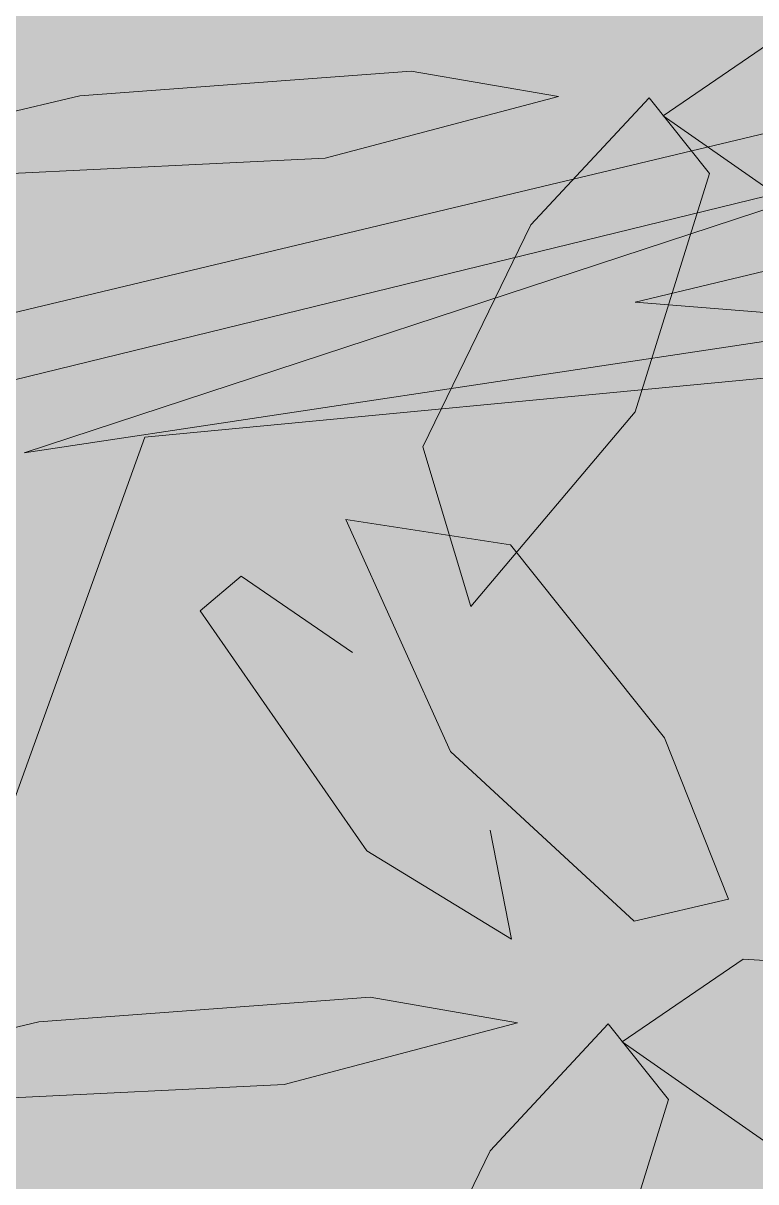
# Model space of a CAD drawing. Header units: metres. Extents: x 349703 to 349913, y 9282546 to 9282694.
# Drawn here: x 349753.3425 to 349753.5391, y 9282675.4814 to 9282675.7925 of the extents above; entities that cross this region are included whole.
import ezdxf

# ---------------------------------------------------------------- set-up
doc = ezdxf.new("R2010")
doc.units = ezdxf.units.M
doc.header["$LTSCALE"] = 0.25
doc.layers.add('AREA-VERDE', color=3, linetype='CONTINUOUS', lineweight=9)
doc.layers.add('ARQ-FONDO', color=253, linetype='CONTINUOUS', lineweight=9)

# ---------------------------------------------------------------- blocks, each defined once
blk = doc.blocks.new('291')
at = {"layer": 'AREA-VERDE', "lineweight": 0, "true_color": 0xc4e4b2, "transparency": 33554687}
h = blk.add_hatch(color=3, dxfattribs=at)
h.dxf.hatch_style = 1
h.paths.add_polyline_path([(349597.5555, 9282677.28782), (349595.42055, 9282677.28782), (349595.42055, 9282674.59295), (349597.5555, 9282674.59295)])
blk = doc.blocks.new('ARR2')
at = {"layer": 'ARQ-FONDO', "lineweight": 5}
for p, q in [((2740.88334, 1214.38896), (2740.83642, 1214.35686)), ((2740.6102, 1214.36464), (2740.73869, 1214.37423)), ((2740.73869, 1214.37423), (2740.79589, 1214.36432)), ((2740.93517, 1214.36421), (2740.29447, 1214.21106)), ((2740.53683, 1214.34739), (2740.6102, 1214.36464)), ((2740.79589, 1214.36432), (2740.70533, 1214.34042)), ((2740.7852, 1214.31454), (2740.83107, 1214.36384)), ((2740.83107, 1214.36384), (2740.85444, 1214.33453)), ((2740.83642, 1214.35686), (2740.90185, 1214.31112)), ((2740.70533, 1214.34042), (2740.53826, 1214.3322)), ((2740.33455, 1214.19325), (2740.93581, 1214.34023)), ((2740.93581, 1214.34023), (2740.5887, 1214.22613)), ((2740.85444, 1214.33453), (2740.82567, 1214.24195)), ((2740.7432, 1214.22841), (2740.7852, 1214.31454)), ((2740.82564, 1214.28456), (2740.95281, 1214.315)), ((2740.92342, 1214.27661), (2740.82564, 1214.28456)), ((2740.5887, 1214.22613), (2740.92342, 1214.27661)), ((2740.63544, 1214.23213), (2740.91136, 1214.25856)), ((2740.82567, 1214.24195), (2740.76184, 1214.16646)), ((2740.63544, 1214.23213), (2740.37715, 1213.51517)), ((2740.76184, 1214.16646), (2740.7432, 1214.22841)), ((2740.71336, 1214.20021), (2740.7773, 1214.19039)), ((2740.75405, 1214.11012), (2740.71336, 1214.20021)), ((2740.7773, 1214.19039), (2740.83699, 1214.11542)), ((2740.65688, 1214.16475), (2740.67286, 1214.17817)), ((2740.67286, 1214.17817), (2740.71604, 1214.14856)), ((2740.72156, 1214.07167), (2740.65688, 1214.16475)), ((2740.83699, 1214.11542), (2740.86176, 1214.0528)), ((2740.82525, 1214.04431), (2740.75405, 1214.11012)), ((2740.76932, 1214.07967), (2740.77768, 1214.03729)), ((2740.77768, 1214.03729), (2740.72156, 1214.07167)), ((2740.86176, 1214.0528), (2740.82525, 1214.04431)), ((2740.86745, 1214.02954), (2740.82054, 1213.99743)), ((2740.96572, 1214.02396), (2740.86745, 1214.02954)), ((2740.59432, 1214.00522), (2740.72281, 1214.01481)), ((2740.72281, 1214.01481), (2740.78001, 1214.0049)), ((2740.52094, 1213.98797), (2740.59432, 1214.00522)), ((2740.78001, 1214.0049), (2740.68944, 1213.98099)), ((2740.76932, 1213.95512), (2740.81519, 1214.00442)), ((2740.81519, 1214.00442), (2740.83855, 1213.97511)), ((2740.82054, 1213.99743), (2740.88597, 1213.9517)), ((2740.68944, 1213.98099), (2740.52238, 1213.97277)), ((2740.83855, 1213.97511), (2740.80978, 1213.88253)), ((2740.72732, 1213.86899), (2740.76932, 1213.95512))]:
    blk.add_line(p, q, dxfattribs=at)

msp = doc.modelspace()

# ---------------------------------------------------------------- block references
at = {"layer": 'ARQ-FONDO'}
msp.add_blockref('291', (156.97282, 0), dxfattribs=at)
at = {"layer": 'ARQ-FONDO', "xscale": 0.6917913537138002, "yscale": 0.6917913537138002, "zscale": 0.6917913537138002}
msp.add_blockref('ARR2', (347857.42725, 9281835.68604), dxfattribs=at)

doc.saveas('drawing.dxf')
